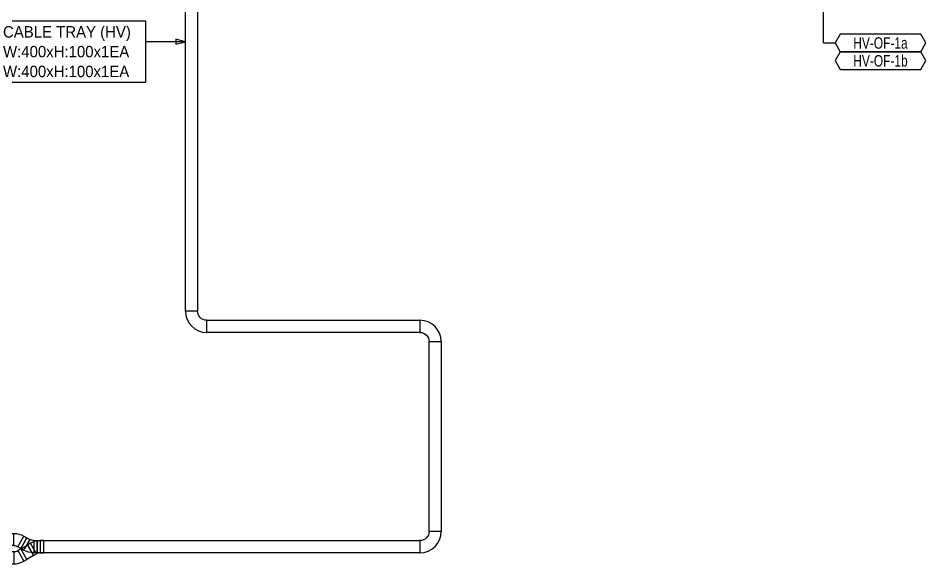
# Model space of a CAD drawing. Header units: millimetres. Extents: x 14100 to 374841, y -351975 to 881100.
# Drawn here: x 95361 to 125163, y -257495 to -239570 of the extents above; entities that cross this region are included whole.
import ezdxf
from ezdxf.enums import TextEntityAlignment as Align

# ---------------------------------------------------------------- set-up
doc = ezdxf.new("R2010")
doc.units = ezdxf.units.MM
doc.header["$LTSCALE"] = 150
for name, color, linetype in [('-----26 Electrical Cable Tray_HV_N', 30, 'Continuous'), ('-----26 Electrical Cable Tray_HV_발전기 A', 6, 'Continuous'), ('-----26 Electrical Cable Tray_HV_발전기 B', 103, 'Continuous'), ('-----29 주기', 1, 'Continuous'), ('-----30 Text', 2, 'Continuous'), ('-----99 Cable Schedule', 2, 'Continuous')]:
    doc.layers.add(name, color=color, linetype=linetype)
doc.styles.add('ELEC', font='')
doc.styles.get('ELEC').set_extended_font_data('Dotum')

# ---------------------------------------------------------------- blocks, each defined once
blk = doc.blocks.new('A$Cb57f820e')
at = {"layer": '-----26 Electrical Cable Tray_HV_발전기 B'}
for p, q in [((346.4101615137479, 540.66948930941), (-2.91038304567337e-11, 340.66948930941)), ((-2.91038304567337e-11, 340.66948930941), (55.55555555553292, 244.4444444444671)), ((55.55555555553292, 244.4444444444671), (401.9657170693099, 444.4444444444671)), ((401.9657170693099, 444.4444444444671), (346.4101615137479, 540.66948930941)), ((91.28211454633856, 111.1111111111386), (491.2821145463386, 111.1111111111386)), ((91.28211454633856, 111.1111111111386), (91.28211454633856, 2.91038304567337e-11)), ((91.28211454633856, 2.91038304567337e-11), (491.2821145463386, 2.91038304567337e-11)), ((491.2821145463386, 2.91038304567337e-11), (491.2821145463386, 111.1111111111386))]:
    blk.add_line(p, q, dxfattribs=at)
for radius in [666.6666666666666, 266.6666666666666]:
    blk.add_arc((-175.3845521203184, 111.1111111111386), radius, 0, 30.00000000006242, dxfattribs=at)
blk = doc.blocks.new('A$C0a3045ae')
at = {"layer": '-----26 Electrical Cable Tray_HV_발전기 A'}
for p, q in [((346.4101615131367, 540.6694893093081), (-6.402842700481415e-10, 340.6694893093081)), ((-6.402842700481415e-10, 340.6694893093081), (55.55555555492174, 244.4444444443652)), ((55.55555555492174, 244.4444444443652), (401.9657170686987, 444.4444444443652)), ((401.9657170686987, 444.4444444443652), (346.4101615131367, 540.6694893093081)), ((91.28211454572738, 111.1111111110367), (491.2821145457274, 111.1111111110367)), ((91.28211454572738, 111.1111111110367), (91.28211454572738, -8.731149137020111e-11)), ((491.2821145457274, -8.731149137020111e-11), (491.2821145457274, 111.1111111110367)), ((91.28211454572738, -8.731149137020111e-11), (491.2821145457274, -8.731149137020111e-11))]:
    blk.add_line(p, q, dxfattribs=at)
for radius in [666.6666666666666, 266.6666666666666]:
    blk.add_arc((-175.3845521209296, 111.1111111110367), radius, 0, 30.00000000006242, dxfattribs=at)

msp = doc.modelspace()

# ---------------------------------------------------------------- linework, layer by layer
at = {"layer": '-----26 Electrical Cable Tray_HV_N', "color": 1, "elevation": 7.455775831372666e-09}
msp.add_lwpolyline([(94704.38367055068, -239669.9830900363), (94704.38367055068, -241669.9830900363), (99550.40307269004, -241669.9830900363), (99550.40307269004, -239669.9830900363)], close=True, dxfattribs=at)
msp.add_lwpolyline([(100853.5713123052, -240344.9827311195), (100533.5713123052, -240264.9827311195), (100533.5713123052, -240424.9827311195), (100853.5713123052, -240344.9827311195), (99550.40307269004, -240344.9830900363)], dxfattribs=at)
at = {"layer": '-----26 Electrical Cable Tray_HV_발전기 A'}
for points, elevation in [([(100853.5713123051, -249194.9830523602), (100853.5713123052, -231494.9824098789), (101253.5713123052, -231494.9824098789), (101253.5713123051, -249194.9830523602)], 4.900028855102824e-09), ([(101553.5713123051, -249494.9830523602), (108553.5713123534, -249494.9830523604), (108553.5713123534, -249894.9830523604), (101553.5713123051, -249894.9830523602)], 4.900028855102824e-09), ([(108853.5713123533, -256431.1377684723), (108853.5713123534, -250194.9830523604), (109253.5713123534, -250194.9830523604), (109253.5713123533, -256431.1377684723)], 5.928639383386112e-10), ([(95865.4096147089, -257222.4198830187), (95644.24081708924, -257350.1117478608), (95444.24081708924, -257003.701586347), (95665.4096147089, -256876.0097215049)], -3.247652379101226e-10), ([(108553.5713123533, -257131.1377684723), (96206.0791040183, -257131.1377684723), (96206.0791040183, -256731.1377684723), (108553.5713123533, -256731.1377684723)], -3.247652379101226e-10)]:
    msp.add_lwpolyline(points, close=True, dxfattribs=dict(at, elevation=elevation))
for points, elevation in [([(101553.5713123051, -249494.9830523602, -0.414213562373095), (101253.5713123051, -249194.9830523602), (101253.5713123051, -249194.9830523602), (101253.5713123051, -249194.9830523602), (101253.5713123051, -249194.9830523602), (100853.5713123051, -249194.9830523602, 0.4142135623730951), (101553.5713123051, -249894.9830523602)], 4.900028855102824e-09), ([(108553.5713123534, -249894.9830523604, -0.414213562373095), (108853.5713123534, -250194.9830523604), (108853.5713123534, -250194.9830523604), (108853.5713123534, -250194.9830523604), (108853.5713123534, -250194.9830523604), (109253.5713123534, -250194.9830523604, 0.4142135623730951), (108553.5713123534, -249494.9830523603)], 5.928639383386112e-10), ([(108853.5713123533, -256431.1377684723, -0.414213562373095), (108553.5713123533, -256731.1377684723), (108553.5713123533, -256731.1377684723), (108553.5713123533, -256731.1377684723), (108553.5713123533, -256731.1377684723), (108553.5713123533, -257131.1377684723, 0.4142135623730951), (109253.5713123533, -256431.1377684723)], -3.247652379101226e-10)]:
    msp.add_lwpolyline(points, format="xyb", close=True, dxfattribs=dict(at, elevation=elevation))
at = {"layer": '-----26 Electrical Cable Tray_HV_발전기 B'}
for points, elevation in [([(101253.5713123051, -230094.9824098703), (101253.5713123051, -249194.9830523602), (100853.5713123051, -249194.9830523602), (100853.5713123051, -230094.9824098703)], 2.344281878832981e-09), ([(101553.5713123051, -249494.9830523602), (108553.5713123534, -249494.9830523604), (108553.5713123534, -249894.9830523604), (101553.5713123051, -249894.9830523602)], 4.900028855102824e-09), ([(108853.5713123533, -256431.1377684723), (108853.5713123534, -250194.9830523604), (109253.5713123534, -250194.9830523604), (109253.5713123533, -256431.1377684723)], 5.928639383386112e-10), ([(108553.5713123533, -257131.1377684723), (95984.91030639861, -257131.1377684723), (95984.91030639861, -256731.1377684723), (108553.5713123533, -256731.1377684723)], -3.247652379101226e-10)]:
    msp.add_lwpolyline(points, close=True, dxfattribs=dict(at, elevation=elevation))
for points, elevation in [([(101553.5713123051, -249494.9830523602, -0.414213562373095), (101253.5713123051, -249194.9830523602), (101253.5713123051, -249194.9830523602), (101253.5713123051, -249194.9830523602), (101253.5713123051, -249194.9830523602), (100853.5713123051, -249194.9830523602, 0.4142135623730951), (101553.5713123051, -249894.9830523602)], 4.900028855102824e-09), ([(108553.5713123534, -249894.9830523604, -0.414213562373095), (108853.5713123534, -250194.9830523604), (108853.5713123534, -250194.9830523604), (108853.5713123534, -250194.9830523604), (108853.5713123534, -250194.9830523604), (109253.5713123534, -250194.9830523604, 0.4142135623730951), (108553.5713123534, -249494.9830523603)], 5.928639383386112e-10), ([(108853.5713123533, -256431.1377684723, -0.414213562373095), (108553.5713123533, -256731.1377684723), (108553.5713123533, -256731.1377684723), (108553.5713123533, -256731.1377684723), (108553.5713123533, -256731.1377684723), (108553.5713123533, -257131.1377684723, 0.4142135623730951), (109253.5713123533, -256431.1377684723)], -3.247652379101226e-10)]:
    msp.add_lwpolyline(points, format="xyb", close=True, dxfattribs=dict(at, elevation=elevation))
at = {"layer": '-----29 주기'}
for points in [[(122350.4197768129, -240097.5079838437), (122183.709886601, -240386.2579838455), (122350.4197768154, -240675.007983849), (124996.2306559221, -240675.007983849), (125162.9405461456, -240386.2579838455), (124996.2306559197, -240097.5079838437)], [(122350.4197768154, -240675.007983849), (122183.7098866034, -240963.7579838507), (122350.4197768179, -241252.5079838542), (124996.2306559247, -241252.5079838542), (125162.940546148, -240963.7579838507), (124996.2306559221, -240675.007983849)]]:
    msp.add_lwpolyline(points, close=True, dxfattribs=at)
at = {"layer": '-----99 Cable Schedule', "color": 1}
msp.add_line((121801.1927222628, -240386.2579838455), (122183.709886601, -240386.2579838455), dxfattribs=at)
msp.add_lwpolyline([(121801.1927222628, -240386.2579838455), (121801.1927222628, -239269.9836947127)], dxfattribs=at)

# ---------------------------------------------------------------- block references
at = {"layer": '-----26 Electrical Cable Tray_HV_발전기 A'}
for p, rotation in [((96206.07910401821, -257222.4198830181), 89.99999999999999), ((95103.57132777994, -257003.7015863477), 270)]:
    msp.add_blockref('A$C0a3045ae', p, dxfattribs=dict(at, rotation=rotation))
at = {"layer": '-----26 Electrical Cable Tray_HV_발전기 B', "xscale": -1}
for p, rotation in [((95103.57132777982, -256986.2658154397), 270), ((95984.91030639864, -256639.855653926), 90)]:
    msp.add_blockref('A$Cb57f820e', p, dxfattribs=dict(at, rotation=rotation))

# ---------------------------------------------------------------- texts
at = {"layer": '-----26 Electrical Cable Tray_HV_N', "style": 'ELEC'}
msp.add_text('CABLE TRAY (HV)', height=375, dxfattribs=at).set_placement((94864.38367055068, -240019.9830900363, 7.315911137577736e-09), align=Align.MIDDLE_LEFT)
at = {"layer": '-----26 Electrical Cable Tray_HV_발전기 A', "style": 'ELEC'}
msp.add_text('W:400xH:100x1EA', height=375, dxfattribs=at).set_placement((94864.38367055068, -240669.9830900363, 7.315911137577736e-09), align=Align.MIDDLE_LEFT)
at = {"layer": '-----26 Electrical Cable Tray_HV_발전기 B', "style": 'ELEC'}
msp.add_text('W:400xH:100x1EA', height=375, dxfattribs=at).set_placement((94864.38367055068, -241319.9830900363, 7.315911137577736e-09), align=Align.MIDDLE_LEFT)
at = {"layer": '-----30 Text', "linetype": 'Continuous', "style": 'ELEC', "width": 0.8}
for s, p in [('HV-OF-1a', (123673.3252163675, -240386.2579838463)), ('HV-OF-1b', (123673.3252163701, -240963.7579838515))]:
    msp.add_text(s, height=375, dxfattribs=at).set_placement(p, align=Align.MIDDLE)

doc.saveas('drawing.dxf')
